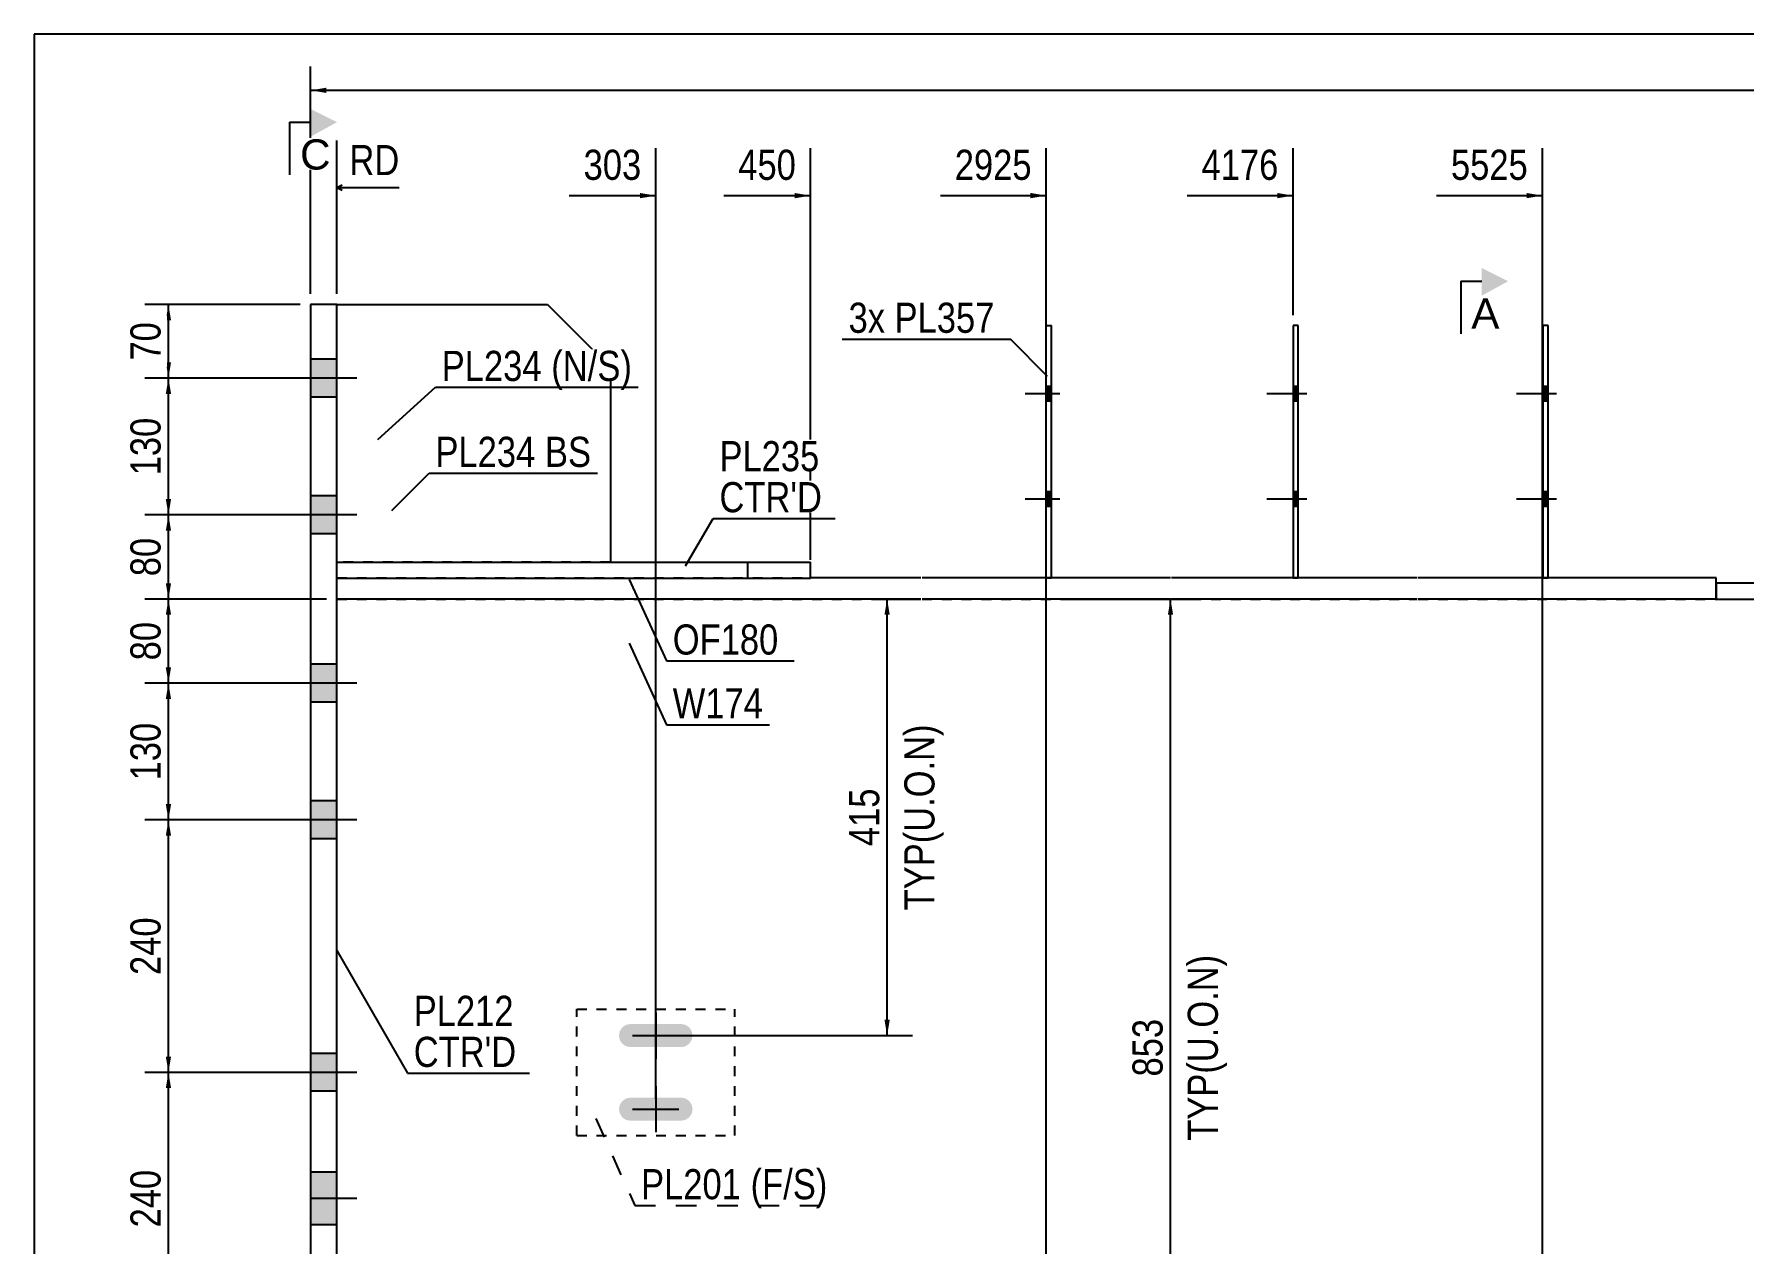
# Model space of a CAD drawing. Header units: millimetres. Extents: x -327 to 85, y -153 to 134.
# Drawn here: x -324.8 to -162.3, y 18.7 to 133.7 of the extents above; entities that cross this region are included whole.
import ezdxf

# ---------------------------------------------------------------- set-up
doc = ezdxf.new("R2010")
doc.units = ezdxf.units.MM
doc.linetypes.add('DXK_LINE_DOT1', pattern=[1.8814, 0.9407, -0.9407])
doc.linetypes.add('DXK_LINE_DOT2', pattern=[3.9198, 1.9599, -1.9599])
doc.styles.add('Arial', font='ARIAL.TTF', dxfattribs={"height": 0.2})
doc.styles.add('Arial Narrow', font='ARIALN.TTF', dxfattribs={"height": 0.2})

# ---------------------------------------------------------------- blocks, each defined once
blk = doc.blocks.new('Unknown-623351371-1210')
at = {"color": 5, "linetype": 'Continuous'}
for p, q in [((85.23, 133.7), (-324.77, 133.7)), ((-324.77, 133.7), (-324.77, -153.3))]:
    blk.add_line(p, q, dxfattribs=at)
blk = doc.blocks.new('Part-623351371-1256 - 1231')
at = {"color": 2, "linetype": 'Continuous'}
for p, q in [((-164.95, 81.5), (-164.95, 80)), ((-154.45, 81.5), (-164.95, 81.5)), ((-133.35, 81.5), (-154.35, 81.5)), ((-109.9, 81.5), (-133.25, 81.5)), ((-49.83, 81.5), (-109.8, 81.5)), ((-25.12, 81.5), (-49.73, 81.5)), ((-25.12, 80), (-25.12, 81.5)), ((-164.95, 80), (-154.45, 80)), ((-154.35, 80), (-133.35, 80)), ((-133.25, 80), (-109.9, 80)), ((-109.8, 80), (-49.83, 80)), ((-49.73, 80), (-25.12, 80))]:
    blk.add_line(p, q, dxfattribs=at)
blk = doc.blocks.new('Part-623351371-1410 - 1231')
at = {"color": 7, "linetype": 'DXK_LINE_DOT1'}
for p, q in [((-296, 80), (-240.5, 80)), ((-296, -10), (-296, 80)), ((-240.4, 80), (-216.8, 80)), ((-216.7, 80), (-193.35, 80)), ((-193.25, 80), (-154.45, 80)), ((-154.35, 80), (-143.85, 80)), ((-240.5, -10), (-296, -10)), ((-216.8, -10), (-240.4, -10)), ((-193.35, -10), (-216.7, -10)), ((-154.45, -10), (-193.25, -10)), ((-143.85, -10), (-154.35, -10))]:
    blk.add_line(p, q, dxfattribs=at)
at = {"color": 2, "linetype": 'Continuous'}
blk.add_line((-143.85, 80), (-143.85, -10), dxfattribs=at)
blk = doc.blocks.new('Part-623351371-1394 - 1231')
at = {"color": 2, "linetype": 'Continuous'}
for p, q in [((-296, 108), (-298.5, 108)), ((-298.5, 108), (-298.5, -38)), ((-296, -38), (-296, 108)), ((-298.5, -38), (-296, -38))]:
    blk.add_line(p, q, dxfattribs=at)
blk = doc.blocks.new('Part-623351371-1550 - 1231')
at = {"color": 7, "linetype": 'DXK_LINE_DOT1'}
for p, q in [((-296, 80), (-296, 82)), ((-296, 82), (-251, 82))]:
    blk.add_line(p, q, dxfattribs=at)
at = {"color": 2, "linetype": 'Continuous'}
for p, q in [((-240.5, 82), (-251, 82)), ((-216.8, 82), (-240.4, 82)), ((-193.35, 82), (-216.7, 82)), ((-164.95, 82), (-193.25, 82)), ((-164.95, 80), (-164.95, 82)), ((-240.5, 80), (-296, 80)), ((-216.8, 80), (-240.4, 80)), ((-193.35, 80), (-216.7, 80)), ((-164.95, 80), (-193.25, 80))]:
    blk.add_line(p, q, dxfattribs=at)
blk = doc.blocks.new('Bolt-623351371-1412 - 1231')
at = {"linetype": 'Continuous'}
for points in [[(-298.5, 102.8), (-298.5, 99.2), (-296, 99.2), (-296, 102.8)], [(-298.5, 102.8), (-298.5, 99.2), (-296, 99.2), (-296, 102.8)], [(-298.5, 102.8), (-298.5, 99.2), (-296, 99.2), (-296, 102.8)], [(-298.5, 102.8), (-298.5, 99.2), (-296, 99.2), (-296, 102.8)], [(-298.5, 89.8), (-298.5, 86.2), (-296, 86.2), (-296, 89.8)], [(-298.5, 89.8), (-298.5, 86.2), (-296, 86.2), (-296, 89.8)], [(-298.5, 89.8), (-298.5, 86.2), (-296, 86.2), (-296, 89.8)], [(-298.5, 89.8), (-298.5, 86.2), (-296, 86.2), (-296, 89.8)], [(-298.5, 73.8), (-298.5, 70.2), (-296, 70.2), (-296, 73.8)], [(-298.5, 73.8), (-298.5, 70.2), (-296, 70.2), (-296, 73.8)], [(-298.5, 73.8), (-298.5, 70.2), (-296, 70.2), (-296, 73.8)], [(-298.5, 73.8), (-298.5, 70.2), (-296, 70.2), (-296, 73.8)], [(-298.5, 60.8), (-298.5, 57.2), (-296, 57.2), (-296, 60.8)], [(-298.5, 60.8), (-298.5, 57.2), (-296, 57.2), (-296, 60.8)], [(-298.5, 60.8), (-298.5, 57.2), (-296, 57.2), (-296, 60.8)], [(-298.5, 60.8), (-298.5, 57.2), (-296, 57.2), (-296, 60.8)], [(-298.5, 36.8), (-298.5, 33.2), (-296, 33.2), (-296, 36.8)], [(-298.5, 36.8), (-298.5, 33.2), (-296, 33.2), (-296, 36.8)], [(-298.5, 36.8), (-298.5, 33.2), (-296, 33.2), (-296, 36.8)], [(-298.5, 36.8), (-298.5, 33.2), (-296, 33.2), (-296, 36.8)], [(-298.5, 12.8), (-298.5, 9.2), (-296, 9.2), (-296, 12.8)], [(-298.5, 12.8), (-298.5, 9.2), (-296, 9.2), (-296, 12.8)], [(-298.5, 12.8), (-298.5, 9.2), (-296, 9.2), (-296, 12.8)], [(-298.5, 12.8), (-298.5, 9.2), (-296, 9.2), (-296, 12.8)], [(-298.5, -0.2), (-298.5, -3.8), (-296, -3.8), (-296, -0.2)], [(-298.5, -0.2), (-298.5, -3.8), (-296, -3.8), (-296, -0.2)], [(-298.5, -0.2), (-298.5, -3.8), (-296, -3.8), (-296, -0.2)], [(-298.5, -0.2), (-298.5, -3.8), (-296, -3.8), (-296, -0.2)], [(-298.5, -16.2), (-298.5, -19.8), (-296, -19.8), (-296, -16.2)], [(-298.5, -16.2), (-298.5, -19.8), (-296, -19.8), (-296, -16.2)], [(-298.5, -16.2), (-298.5, -19.8), (-296, -19.8), (-296, -16.2)], [(-298.5, -16.2), (-298.5, -19.8), (-296, -19.8), (-296, -16.2)], [(-298.5, -29.2), (-298.5, -32.8), (-296, -32.8), (-296, -29.2)], [(-298.5, -29.2), (-298.5, -32.8), (-296, -32.8), (-296, -29.2)], [(-298.5, -29.2), (-298.5, -32.8), (-296, -32.8), (-296, -29.2)], [(-298.5, -29.2), (-298.5, -32.8), (-296, -32.8), (-296, -29.2)]]:
    blk.add_hatch(color=3, dxfattribs=at).paths.add_polyline_path(points)
at = {"color": 3, "linetype": 'Continuous'}
for p, q in [((-296, 102.8), (-298.5, 102.8)), ((-296, 102.8), (-298.5, 102.8)), ((-296, 102.8), (-298.5, 102.8)), ((-296, 102.8), (-298.5, 102.8)), ((-294.1, 101), (-298.5, 101)), ((-294.1, 101), (-298.5, 101)), ((-294.1, 101), (-298.5, 101)), ((-294.1, 101), (-298.5, 101)), ((-296, 99.2), (-298.5, 99.2)), ((-296, 99.2), (-298.5, 99.2)), ((-296, 99.2), (-298.5, 99.2)), ((-296, 99.2), (-298.5, 99.2)), ((-296, 89.8), (-298.5, 89.8)), ((-296, 89.8), (-298.5, 89.8)), ((-296, 89.8), (-298.5, 89.8)), ((-296, 89.8), (-298.5, 89.8)), ((-294.1, 88), (-298.5, 88)), ((-294.1, 88), (-298.5, 88)), ((-294.1, 88), (-298.5, 88)), ((-294.1, 88), (-298.5, 88)), ((-296, 86.2), (-298.5, 86.2)), ((-296, 86.2), (-298.5, 86.2)), ((-296, 86.2), (-298.5, 86.2)), ((-296, 86.2), (-298.5, 86.2)), ((-296, 73.8), (-298.5, 73.8)), ((-296, 73.8), (-298.5, 73.8)), ((-296, 73.8), (-298.5, 73.8)), ((-296, 73.8), (-298.5, 73.8)), ((-294.1, 72), (-298.5, 72)), ((-294.1, 72), (-298.5, 72)), ((-294.1, 72), (-298.5, 72)), ((-294.1, 72), (-298.5, 72)), ((-296, 70.2), (-298.5, 70.2)), ((-296, 70.2), (-298.5, 70.2)), ((-296, 70.2), (-298.5, 70.2)), ((-296, 70.2), (-298.5, 70.2)), ((-296, 60.8), (-298.5, 60.8)), ((-296, 60.8), (-298.5, 60.8)), ((-296, 60.8), (-298.5, 60.8)), ((-296, 60.8), (-298.5, 60.8)), ((-294.1, 59), (-298.5, 59)), ((-294.1, 59), (-298.5, 59)), ((-294.1, 59), (-298.5, 59)), ((-294.1, 59), (-298.5, 59)), ((-296, 57.2), (-298.5, 57.2)), ((-296, 57.2), (-298.5, 57.2)), ((-296, 57.2), (-298.5, 57.2)), ((-296, 57.2), (-298.5, 57.2)), ((-296, 36.8), (-298.5, 36.8)), ((-296, 36.8), (-298.5, 36.8)), ((-296, 36.8), (-298.5, 36.8)), ((-296, 36.8), (-298.5, 36.8)), ((-294.1, 35), (-298.5, 35)), ((-294.1, 35), (-298.5, 35)), ((-294.1, 35), (-298.5, 35)), ((-294.1, 35), (-298.5, 35)), ((-296, 33.2), (-298.5, 33.2)), ((-296, 33.2), (-298.5, 33.2)), ((-296, 33.2), (-298.5, 33.2)), ((-296, 33.2), (-298.5, 33.2)), ((-296, 12.8), (-298.5, 12.8)), ((-296, 12.8), (-298.5, 12.8)), ((-296, 12.8), (-298.5, 12.8)), ((-296, 12.8), (-298.5, 12.8)), ((-294.1, 11), (-298.5, 11)), ((-294.1, 11), (-298.5, 11)), ((-294.1, 11), (-298.5, 11)), ((-294.1, 11), (-298.5, 11)), ((-296, 9.2), (-298.5, 9.2)), ((-296, 9.2), (-298.5, 9.2)), ((-296, 9.2), (-298.5, 9.2)), ((-296, 9.2), (-298.5, 9.2)), ((-296, -0.2), (-298.5, -0.2)), ((-296, -0.2), (-298.5, -0.2)), ((-296, -0.2), (-298.5, -0.2)), ((-296, -0.2), (-298.5, -0.2)), ((-294.1, -2), (-298.5, -2)), ((-294.1, -2), (-298.5, -2)), ((-294.1, -2), (-298.5, -2)), ((-294.1, -2), (-298.5, -2)), ((-296, -3.8), (-298.5, -3.8)), ((-296, -3.8), (-298.5, -3.8)), ((-296, -3.8), (-298.5, -3.8)), ((-296, -3.8), (-298.5, -3.8)), ((-296, -16.2), (-298.5, -16.2)), ((-296, -16.2), (-298.5, -16.2)), ((-296, -16.2), (-298.5, -16.2)), ((-296, -16.2), (-298.5, -16.2)), ((-294.1, -18), (-298.5, -18)), ((-294.1, -18), (-298.5, -18)), ((-294.1, -18), (-298.5, -18)), ((-294.1, -18), (-298.5, -18)), ((-296, -19.8), (-298.5, -19.8)), ((-296, -19.8), (-298.5, -19.8)), ((-296, -19.8), (-298.5, -19.8)), ((-296, -19.8), (-298.5, -19.8)), ((-296, -29.2), (-298.5, -29.2)), ((-296, -29.2), (-298.5, -29.2)), ((-296, -29.2), (-298.5, -29.2)), ((-296, -29.2), (-298.5, -29.2)), ((-294.1, -31), (-298.5, -31)), ((-294.1, -31), (-298.5, -31)), ((-294.1, -31), (-298.5, -31)), ((-294.1, -31), (-298.5, -31)), ((-296, -32.8), (-298.5, -32.8)), ((-296, -32.8), (-298.5, -32.8)), ((-296, -32.8), (-298.5, -32.8)), ((-296, -32.8), (-298.5, -32.8))]:
    blk.add_line(p, q, dxfattribs=at)
blk = doc.blocks.new('Part-623351371-1417 - 1231')
at = {"color": 2, "linetype": 'Continuous'}
for p, q in [((-296, 81.99), (-296, 83.49)), ((-296, 83.49), (-251, 83.49)), ((-257, 83.49), (-257, 81.99)), ((-251, 81.99), (-251, 83.49)), ((-296, 81.99), (-251, 81.99))]:
    blk.add_line(p, q, dxfattribs=at)
blk = doc.blocks.new('Part-623351371-1422 - 1231')
at = {"color": 2, "linetype": 'Continuous'}
for p, q in [((-228.6, 82), (-228.6, 106)), ((-228.6, 106), (-228.1, 106)), ((-228.1, 82), (-228.1, 106))]:
    blk.add_line(p, q, dxfattribs=at)
at = {"color": 7, "linetype": 'DXK_LINE_DOT1'}
blk.add_line((-228.6, 82), (-228.1, 82), dxfattribs=at)
blk = doc.blocks.new('Bolt-623351371-1423 - 1231')
at = {"linetype": 'Continuous'}
for points in [[(-262.29, 38.08), (-262.2, 38.5), (-262.29, 38.92), (-262.52, 39.28), (-262.88, 39.52), (-263.3, 39.6), (-268.1, 39.6), (-268.52, 39.52), (-268.88, 39.28), (-269.12, 38.92), (-269.2, 38.5), (-269.12, 38.08), (-268.88, 37.72), (-268.52, 37.48), (-268.1, 37.4), (-263.3, 37.4), (-262.88, 37.48), (-262.52, 37.72)], [(-262.29, 31.08), (-262.2, 31.5), (-262.29, 31.92), (-262.52, 32.28), (-262.88, 32.52), (-263.3, 32.6), (-268.1, 32.6), (-268.52, 32.52), (-268.88, 32.28), (-269.12, 31.92), (-269.2, 31.5), (-269.12, 31.08), (-268.88, 30.72), (-268.52, 30.48), (-268.1, 30.4), (-263.3, 30.4), (-262.88, 30.48), (-262.52, 30.72)]]:
    blk.add_hatch(color=3, dxfattribs=at).paths.add_polyline_path(points)
at = {"color": 3, "linetype": 'Continuous'}
for p, q in [((-265.7, 40.7), (-265.7, 36.3)), ((-267.9, 38.5), (-263.5, 38.5)), ((-265.7, 33.7), (-265.7, 29.3)), ((-267.9, 31.5), (-263.5, 31.5))]:
    blk.add_line(p, q, dxfattribs=at)
blk = doc.blocks.new('Part-623351371-1547 - 1231')
at = {"color": 7, "linetype": 'DXK_LINE_DOT1'}
for p, q in [((-296, 83.5), (-296, 108)), ((-296, 108), (-276, 108)), ((-276, 108), (-270, 102)), ((-270, 102), (-270, 83.5)), ((-270, 83.5), (-296, 83.5))]:
    blk.add_line(p, q, dxfattribs=at)
blk = doc.blocks.new('Part-623351371-1549 - 1231')
at = {"color": 2, "linetype": 'Continuous'}
for p, q in [((-296, 108), (-276, 108)), ((-276, 108), (-270, 102)), ((-270, 102), (-270, 83.5)), ((-296, 83.5), (-270, 83.5))]:
    blk.add_line(p, q, dxfattribs=at)
blk = doc.blocks.new('Part-623351371-1563 - 1231')
at = {"color": 2, "linetype": 'Continuous'}
for p, q in [((-204.65, 106), (-205.15, 106)), ((-205.15, 106), (-205.15, 82)), ((-204.65, 82), (-204.65, 106))]:
    blk.add_line(p, q, dxfattribs=at)
at = {"color": 7, "linetype": 'DXK_LINE_DOT1'}
blk.add_line((-205.15, 82), (-204.65, 82), dxfattribs=at)
blk = doc.blocks.new('Part-623351371-1564 - 1231')
at = {"color": 2, "linetype": 'Continuous'}
for p, q in [((-180.9, 106), (-181.4, 106)), ((-181.4, 106), (-181.4, 82)), ((-180.9, 82), (-180.9, 106))]:
    blk.add_line(p, q, dxfattribs=at)
at = {"color": 7, "linetype": 'DXK_LINE_DOT1'}
blk.add_line((-181.4, 82), (-180.9, 82), dxfattribs=at)
blk = doc.blocks.new('Part-623351371-1575 - 1231')
at = {"color": 7, "linetype": 'DXK_LINE_DOT1'}
for p, q in [((-273.2, 29), (-273.2, 41)), ((-273.2, 41), (-258.2, 41)), ((-258.2, 29), (-258.2, 41)), ((-273.2, 29), (-258.2, 29))]:
    blk.add_line(p, q, dxfattribs=at)
blk = doc.blocks.new('Bolt-623351371-1589 - 1231')
at = {"linetype": 'Continuous'}
for points in [[(-228.1, 98.8), (-228.1, 100.2), (-228.6, 100.2), (-228.6, 98.8)], [(-228.1, 98.8), (-228.1, 100.2), (-228.6, 100.2), (-228.6, 98.8)], [(-228.1, 88.8), (-228.1, 90.2), (-228.6, 90.2), (-228.6, 88.8)], [(-228.1, 88.8), (-228.1, 90.2), (-228.6, 90.2), (-228.6, 88.8)]]:
    blk.add_hatch(color=3, dxfattribs=at).paths.add_polyline_path(points)
at = {"color": 3, "linetype": 'Continuous'}
for p, q in [((-227.3, 99.5), (-230.6, 99.5)), ((-227.3, 99.5), (-230.6, 99.5)), ((-228.1, 100.2), (-228.6, 100.2)), ((-228.1, 100.2), (-228.6, 100.2)), ((-228.1, 98.8), (-228.6, 98.8)), ((-228.1, 98.8), (-228.6, 98.8)), ((-227.3, 89.5), (-230.6, 89.5)), ((-227.3, 89.5), (-230.6, 89.5)), ((-228.1, 90.2), (-228.6, 90.2)), ((-228.1, 90.2), (-228.6, 90.2)), ((-228.1, 88.8), (-228.6, 88.8)), ((-228.1, 88.8), (-228.6, 88.8))]:
    blk.add_line(p, q, dxfattribs=at)
blk = doc.blocks.new('Bolt-623351371-1596 - 1231')
at = {"linetype": 'Continuous'}
for points in [[(-204.65, 98.8), (-204.65, 100.2), (-205.15, 100.2), (-205.15, 98.8)], [(-204.65, 98.8), (-204.65, 100.2), (-205.15, 100.2), (-205.15, 98.8)], [(-204.65, 88.8), (-204.65, 90.2), (-205.15, 90.2), (-205.15, 88.8)], [(-204.65, 88.8), (-204.65, 90.2), (-205.15, 90.2), (-205.15, 88.8)]]:
    blk.add_hatch(color=3, dxfattribs=at).paths.add_polyline_path(points)
at = {"color": 3, "linetype": 'Continuous'}
for p, q in [((-203.85, 99.5), (-207.65, 99.5)), ((-203.85, 99.5), (-207.65, 99.5)), ((-204.65, 100.2), (-205.15, 100.2)), ((-204.65, 100.2), (-205.15, 100.2)), ((-204.65, 98.8), (-205.15, 98.8)), ((-204.65, 98.8), (-205.15, 98.8)), ((-203.85, 89.5), (-207.65, 89.5)), ((-203.85, 89.5), (-207.65, 89.5)), ((-204.65, 90.2), (-205.15, 90.2)), ((-204.65, 90.2), (-205.15, 90.2)), ((-204.65, 88.8), (-205.15, 88.8)), ((-204.65, 88.8), (-205.15, 88.8))]:
    blk.add_line(p, q, dxfattribs=at)
blk = doc.blocks.new('Bolt-623351371-1597 - 1231')
at = {"linetype": 'Continuous'}
for points in [[(-180.9, 98.8), (-180.9, 100.2), (-181.4, 100.2), (-181.4, 98.8)], [(-180.9, 98.8), (-180.9, 100.2), (-181.4, 100.2), (-181.4, 98.8)], [(-180.9, 88.8), (-180.9, 90.2), (-181.4, 90.2), (-181.4, 88.8)], [(-180.9, 88.8), (-180.9, 90.2), (-181.4, 90.2), (-181.4, 88.8)]]:
    blk.add_hatch(color=3, dxfattribs=at).paths.add_polyline_path(points)
at = {"color": 3, "linetype": 'Continuous'}
for p, q in [((-180.1, 99.5), (-183.9, 99.5)), ((-180.1, 99.5), (-183.9, 99.5)), ((-180.9, 100.2), (-181.4, 100.2)), ((-180.9, 100.2), (-181.4, 100.2)), ((-180.9, 98.8), (-181.4, 98.8)), ((-180.9, 98.8), (-181.4, 98.8)), ((-180.1, 89.5), (-183.9, 89.5)), ((-180.1, 89.5), (-183.9, 89.5)), ((-180.9, 90.2), (-181.4, 90.2)), ((-180.9, 90.2), (-181.4, 90.2)), ((-180.9, 88.8), (-181.4, 88.8)), ((-180.9, 88.8), (-181.4, 88.8))]:
    blk.add_line(p, q, dxfattribs=at)
blk = doc.blocks.new('Bolt-623351371-9443 - 1231')
at = {"linetype": 'Continuous'}
blk.add_hatch(color=3, dxfattribs=at).paths.add_polyline_path([(-298.5, 25.5), (-298.5, 20.5), (-296, 20.5), (-296, 25.5)])
blk.add_hatch(color=3, dxfattribs=at).paths.add_polyline_path([(-298.5, 25.5), (-298.5, 20.5), (-296, 20.5), (-296, 25.5)])
at = {"color": 3, "linetype": 'Continuous'}
for p, q in [((-296, 25.5), (-298.5, 25.5)), ((-296, 25.5), (-298.5, 25.5)), ((-294.1, 23), (-298.5, 23)), ((-294.1, 23), (-298.5, 23)), ((-296, 20.5), (-298.5, 20.5)), ((-296, 20.5), (-298.5, 20.5))]:
    blk.add_line(p, q, dxfattribs=at)
blk = doc.blocks.new('StraightDimension-623351371-10276 - 1231')
at = {"linetype": 'Continuous'}
blk.add_hatch(color=7, dxfattribs=at).paths.add_polyline_path([(-267.2, 118.6), (-265.7, 118.35), (-267.2, 118.1)])
at = {"color": 7, "linetype": 'Continuous'}
for p, q in [((-265.7, 32.5), (-265.7, 122.85)), ((-273.94, 118.35), (-265.7, 118.35))]:
    blk.add_line(p, q, dxfattribs=at)
at = {"color": 0, "linetype": 'Continuous'}
blk.add_wipeout([(-289.47, 119.7), (-289.47, 123.9), (-295.41, 123.9), (-295.41, 119.7)], dxfattribs=at)
at = {"color": 7, "linetype": 'Continuous'}
for p, q in [((-296, 109), (-296, 123.6)), ((-295.5, 119.35), (-296, 119.1)), ((-295.5, 118.85), (-296, 119.1)), ((-290.07, 119.1), (-296, 119.1))]:
    blk.add_line(p, q, dxfattribs=at)
at = {"color": 3, "linetype": 'Continuous', "style": 'Arial Narrow'}
blk.add_text('RD', height=2.863, dxfattribs=at).set_placement((-294.81, 120.3))
at = {"color": 0}
blk.add_wipeout([(-266.48, 119.25), (-266.48, 123.45), (-273.16, 123.45), (-273.16, 119.25)], dxfattribs=at)
at = {"color": 3, "style": 'Arial Narrow'}
blk.add_text('303', height=2.863, dxfattribs=at).set_placement((-272.56, 119.85))
blk = doc.blocks.new('StraightDimension-623351371-10272 - 1231')
at = {"linetype": 'Continuous'}
blk.add_hatch(color=7, dxfattribs=at).paths.add_polyline_path([(-182.95, 118.6), (-181.45, 118.35), (-182.95, 118.1)])
at = {"color": 7, "linetype": 'Continuous'}
for p, q in [((-181.45, -2), (-181.45, 122.85)), ((-191.51, 118.35), (-181.45, 118.35))]:
    blk.add_line(p, q, dxfattribs=at)
at = {"color": 0}
blk.add_wipeout([(-182.23, 119.25), (-182.23, 123.45), (-190.74, 123.45), (-190.74, 119.25)], dxfattribs=at)
at = {"color": 3, "style": 'Arial Narrow'}
blk.add_text('5525', height=2.863, dxfattribs=at).set_placement((-190.14, 119.85))
blk = doc.blocks.new('StraightDimension-623351371-5036 - 1231')
at = {"linetype": 'Continuous'}
for points in [[(-243.97, 78.5), (-243.72, 80), (-243.47, 78.5)], [(-243.47, 40), (-243.72, 38.5), (-243.97, 40)]]:
    blk.add_hatch(color=7, dxfattribs=at).paths.add_polyline_path(points)
at = {"color": 7, "linetype": 'Continuous'}
for p, q in [((-244.63, 80), (-241.32, 80)), ((-243.72, 38.5), (-243.72, 80)), ((-264.7, 38.5), (-241.32, 38.5))]:
    blk.add_line(p, q, dxfattribs=at)
at = {"color": 0, "linetype": 'Continuous'}
blk.add_wipeout([(-238.62, 68.7), (-242.82, 68.7), (-242.82, 49.8), (-238.62, 49.8)], dxfattribs=at)
at = {"color": 3, "linetype": 'Continuous', "style": 'Arial Narrow'}
blk.add_text('TYP(U.O.N)', height=2.863, rotation=90.0002, dxfattribs=at).set_placement((-239.22, 50.4))
at = {"color": 0}
blk.add_wipeout([(-243.87, 62.59), (-248.07, 62.59), (-248.07, 55.91), (-243.87, 55.91)], dxfattribs=at)
at = {"color": 3, "style": 'Arial Narrow'}
blk.add_text('415', height=2.863, rotation=90.0002, dxfattribs=at).set_placement((-244.47, 56.51))
blk = doc.blocks.new('StraightDimension-623351371-5061 - 1231')
at = {"linetype": 'Continuous'}
for points in [[(-217.04, 78.5), (-216.79, 80), (-216.54, 78.5)], [(-216.54, -3.8), (-216.79, -5.3), (-217.04, -3.8)]]:
    blk.add_hatch(color=7, dxfattribs=at).paths.add_polyline_path(points)
at = {"color": 7, "linetype": 'Continuous'}
for p, q in [((-226.53, 80), (-214.39, 80)), ((-216.79, -5.3), (-216.79, 80)), ((-226.53, -5.3), (-214.39, -5.3))]:
    blk.add_line(p, q, dxfattribs=at)
at = {"color": 0, "linetype": 'Continuous'}
blk.add_wipeout([(-211.69, 46.8), (-215.89, 46.8), (-215.89, 27.9), (-211.69, 27.9)], dxfattribs=at)
at = {"color": 3, "linetype": 'Continuous', "style": 'Arial Narrow'}
blk.add_text('TYP(U.O.N)', height=2.863, rotation=90.0002, dxfattribs=at).set_placement((-212.29, 28.5))
at = {"color": 0}
blk.add_wipeout([(-216.94, 40.69), (-221.14, 40.69), (-221.14, 34.01), (-216.94, 34.01)], dxfattribs=at)
at = {"color": 3, "style": 'Arial Narrow'}
blk.add_text('853', height=2.863, rotation=90.0002, dxfattribs=at).set_placement((-217.54, 34.61))
blk = doc.blocks.new('StraightDimension-623351371-6394 - 1231')
at = {"linetype": 'Continuous'}
for points in [[(-312.26, 106.5), (-312.01, 108), (-311.76, 106.5)], [(-311.76, 102.5), (-312.01, 101), (-312.26, 102.5)]]:
    blk.add_hatch(color=7, dxfattribs=at).paths.add_polyline_path(points)
at = {"color": 7, "linetype": 'Continuous'}
for p, q in [((-299.5, 108), (-314.26, 108)), ((-312.01, 101), (-312.01, 108)), ((-297, 101), (-314.26, 101))]:
    blk.add_line(p, q, dxfattribs=at)
at = {"color": 0}
blk.add_wipeout([(-312.16, 106.93), (-316.36, 106.93), (-316.36, 102.07), (-312.16, 102.07)], dxfattribs=at)
at = {"color": 3, "style": 'Arial Narrow'}
blk.add_text('70', height=2.863, rotation=90.0002, dxfattribs=at).set_placement((-312.76, 102.67))
blk = doc.blocks.new('StraightDimension-623351371-6395 - 1231')
at = {"linetype": 'Continuous'}
for points in [[(-312.26, 99.5), (-312.01, 101), (-311.76, 99.5)], [(-311.76, 89.5), (-312.01, 88), (-312.26, 89.5)]]:
    blk.add_hatch(color=7, dxfattribs=at).paths.add_polyline_path(points)
at = {"color": 7, "linetype": 'Continuous'}
for p, q in [((-297, 101), (-314.26, 101)), ((-312.01, 88), (-312.01, 101)), ((-297, 88), (-314.26, 88))]:
    blk.add_line(p, q, dxfattribs=at)
at = {"color": 0}
blk.add_wipeout([(-312.16, 97.84), (-316.36, 97.84), (-316.36, 91.16), (-312.16, 91.16)], dxfattribs=at)
at = {"color": 3, "style": 'Arial Narrow'}
blk.add_text('130', height=2.863, rotation=90.0002, dxfattribs=at).set_placement((-312.76, 91.76))
blk = doc.blocks.new('StraightDimension-623351371-6396 - 1231')
at = {"linetype": 'Continuous'}
for points in [[(-312.26, 86.5), (-312.01, 88), (-311.76, 86.5)], [(-311.76, 81.5), (-312.01, 80), (-312.26, 81.5)]]:
    blk.add_hatch(color=7, dxfattribs=at).paths.add_polyline_path(points)
at = {"color": 7, "linetype": 'Continuous'}
for p, q in [((-297, 88), (-314.26, 88)), ((-312.01, 80), (-312.01, 88)), ((-297, 80), (-314.26, 80))]:
    blk.add_line(p, q, dxfattribs=at)
at = {"color": 0}
blk.add_wipeout([(-312.16, 86.43), (-316.36, 86.43), (-316.36, 81.57), (-312.16, 81.57)], dxfattribs=at)
at = {"color": 3, "style": 'Arial Narrow'}
blk.add_text('80', height=2.863, rotation=90.0002, dxfattribs=at).set_placement((-312.76, 82.17))
blk = doc.blocks.new('StraightDimension-623351371-6397 - 1231')
at = {"linetype": 'Continuous'}
for points in [[(-312.26, 78.5), (-312.01, 80), (-311.76, 78.5)], [(-311.76, 73.5), (-312.01, 72), (-312.26, 73.5)]]:
    blk.add_hatch(color=7, dxfattribs=at).paths.add_polyline_path(points)
at = {"color": 7, "linetype": 'Continuous'}
for p, q in [((-297, 80), (-314.26, 80)), ((-312.01, 72), (-312.01, 80)), ((-297, 72), (-314.26, 72))]:
    blk.add_line(p, q, dxfattribs=at)
at = {"color": 0}
blk.add_wipeout([(-312.16, 78.43), (-316.36, 78.43), (-316.36, 73.57), (-312.16, 73.57)], dxfattribs=at)
at = {"color": 3, "style": 'Arial Narrow'}
blk.add_text('80', height=2.863, rotation=90.0002, dxfattribs=at).set_placement((-312.76, 74.17))
blk = doc.blocks.new('StraightDimension-623351371-6398 - 1231')
at = {"linetype": 'Continuous'}
for points in [[(-312.26, 70.5), (-312.01, 72), (-311.76, 70.5)], [(-311.76, 60.5), (-312.01, 59), (-312.26, 60.5)]]:
    blk.add_hatch(color=7, dxfattribs=at).paths.add_polyline_path(points)
at = {"color": 7, "linetype": 'Continuous'}
for p, q in [((-297, 72), (-314.26, 72)), ((-312.01, 59), (-312.01, 72)), ((-297, 59), (-314.26, 59))]:
    blk.add_line(p, q, dxfattribs=at)
at = {"color": 0}
blk.add_wipeout([(-312.16, 68.84), (-316.36, 68.84), (-316.36, 62.16), (-312.16, 62.16)], dxfattribs=at)
at = {"color": 3, "style": 'Arial Narrow'}
blk.add_text('130', height=2.863, rotation=90.0002, dxfattribs=at).set_placement((-312.76, 62.76))
blk = doc.blocks.new('StraightDimension-623351371-6399 - 1231')
at = {"linetype": 'Continuous'}
for points in [[(-312.26, 57.5), (-312.01, 59), (-311.76, 57.5)], [(-311.76, 36.5), (-312.01, 35), (-312.26, 36.5)]]:
    blk.add_hatch(color=7, dxfattribs=at).paths.add_polyline_path(points)
at = {"color": 7, "linetype": 'Continuous'}
for p, q in [((-297, 59), (-314.26, 59)), ((-312.01, 35), (-312.01, 59)), ((-297, 35), (-314.26, 35))]:
    blk.add_line(p, q, dxfattribs=at)
at = {"color": 0}
blk.add_wipeout([(-312.16, 50.34), (-316.36, 50.34), (-316.36, 43.66), (-312.16, 43.66)], dxfattribs=at)
at = {"color": 3, "style": 'Arial Narrow'}
blk.add_text('240', height=2.863, rotation=90.0002, dxfattribs=at).set_placement((-312.76, 44.26))
blk = doc.blocks.new('StraightDimension-623351371-6400 - 1231')
at = {"linetype": 'Continuous'}
for points in [[(-312.26, 33.5), (-312.01, 35), (-311.76, 33.5)], [(-311.76, 12.5), (-312.01, 11), (-312.26, 12.5)]]:
    blk.add_hatch(color=7, dxfattribs=at).paths.add_polyline_path(points)
at = {"color": 7, "linetype": 'Continuous'}
for p, q in [((-297, 35), (-314.26, 35)), ((-312.01, 11), (-312.01, 35)), ((-297, 11), (-314.26, 11))]:
    blk.add_line(p, q, dxfattribs=at)
at = {"color": 0}
blk.add_wipeout([(-312.16, 26.34), (-316.36, 26.34), (-316.36, 19.66), (-312.16, 19.66)], dxfattribs=at)
at = {"color": 3, "style": 'Arial Narrow'}
blk.add_text('240', height=2.863, rotation=90.0002, dxfattribs=at).set_placement((-312.76, 20.26))
blk = doc.blocks.new('StraightDimension-623351371-7515 - 1231')
at = {"linetype": 'Continuous'}
blk.add_hatch(color=7, dxfattribs=at).paths.add_polyline_path([(-297, 128.11), (-298.5, 128.36), (-297, 128.61)])
at = {"color": 7, "linetype": 'Continuous'}
for p, q in [((-298.5, 109), (-298.5, 130.61)), ((-298.5, 128.36), (61.07, 128.36))]:
    blk.add_line(p, q, dxfattribs=at)
blk = doc.blocks.new('StraightDimension-623351371-10273 - 1231')
at = {"linetype": 'Continuous'}
blk.add_hatch(color=7, dxfattribs=at).paths.add_polyline_path([(-206.65, 118.6), (-205.15, 118.35), (-206.65, 118.1)])
at = {"color": 7, "linetype": 'Continuous'}
for p, q in [((-205.15, 107), (-205.15, 122.85)), ((-215.21, 118.35), (-205.15, 118.35))]:
    blk.add_line(p, q, dxfattribs=at)
at = {"color": 0}
blk.add_wipeout([(-205.93, 119.25), (-205.93, 123.45), (-214.44, 123.45), (-214.44, 119.25)], dxfattribs=at)
at = {"color": 3, "style": 'Arial Narrow'}
blk.add_text('4176', height=2.863, dxfattribs=at).set_placement((-213.84, 119.85))
blk = doc.blocks.new('StraightDimension-623351371-10274 - 1231')
at = {"linetype": 'Continuous'}
blk.add_hatch(color=7, dxfattribs=at).paths.add_polyline_path([(-230.1, 118.6), (-228.6, 118.35), (-230.1, 118.1)])
at = {"color": 7, "linetype": 'Continuous'}
for p, q in [((-228.6, -2), (-228.6, 122.85)), ((-238.66, 118.35), (-228.6, 118.35))]:
    blk.add_line(p, q, dxfattribs=at)
at = {"color": 0}
blk.add_wipeout([(-229.38, 119.25), (-229.38, 123.45), (-237.89, 123.45), (-237.89, 119.25)], dxfattribs=at)
at = {"color": 3, "style": 'Arial Narrow'}
blk.add_text('2925', height=2.863, dxfattribs=at).set_placement((-237.29, 119.85))
blk = doc.blocks.new('StraightDimension-623351371-10275 - 1231')
at = {"linetype": 'Continuous'}
blk.add_hatch(color=7, dxfattribs=at).paths.add_polyline_path([(-252.5, 118.6), (-251, 118.35), (-252.5, 118.1)])
at = {"color": 7, "linetype": 'Continuous'}
for p, q in [((-251, 83.74), (-251, 122.85)), ((-259.23, 118.35), (-251, 118.35))]:
    blk.add_line(p, q, dxfattribs=at)
at = {"color": 0}
blk.add_wipeout([(-251.78, 119.25), (-251.78, 123.45), (-258.46, 123.45), (-258.46, 119.25)], dxfattribs=at)
at = {"color": 3, "style": 'Arial Narrow'}
blk.add_text('450', height=2.863, dxfattribs=at).set_placement((-257.86, 119.85))
blk = doc.blocks.new('MarkSet-623351371-4768 - 1231')
at = {"color": 7, "linetype": 'Continuous'}
blk.add_line((-228.47, 101.17), (-232.01, 104.71), dxfattribs=at)
at = {"color": 0}
for points in [[(-243.91, 105.31), (-243.91, 108.31), (-247.38, 108.31), (-247.38, 105.31)], [(-233.51, 105.31), (-233.51, 108.31), (-243.01, 108.31), (-243.01, 105.31)]]:
    blk.add_wipeout(points, dxfattribs=at)
for points in [[(-243.91, 105.31), (-243.91, 108.31), (-247.38, 108.31), (-247.38, 105.31)], [(-233.51, 105.31), (-233.51, 108.31), (-243.01, 108.31), (-243.01, 105.31)]]:
    blk.add_wipeout(points, dxfattribs=at)
at = {"color": 7, "linetype": 'Continuous'}
blk.add_line((-247.98, 104.71), (-232.01, 104.71), dxfattribs=at)
at = {"color": 3, "style": 'Arial Narrow'}
for s, p in [('3x', (-247.38, 105.31)), ('PL357', (-243.01, 105.31))]:
    blk.add_text(s, height=2.863, dxfattribs=at).set_placement(p)
blk = doc.blocks.new('Mark-623351371-4830 - 1231')
at = {"color": 0}
for points in [[(-279.2, 39.42), (-279.2, 42.42), (-288.7, 42.42), (-288.7, 39.42)], [(-278.95, 35.52), (-278.95, 38.52), (-288.7, 38.52), (-288.7, 35.52)]]:
    blk.add_wipeout(points, dxfattribs=at)
for points in [[(-279.2, 39.42), (-279.2, 42.42), (-288.7, 42.42), (-288.7, 39.42)], [(-278.95, 35.52), (-278.95, 38.52), (-288.7, 38.52), (-288.7, 35.52)]]:
    blk.add_wipeout(points, dxfattribs=at)
at = {"color": 7, "linetype": 'Continuous'}
for p, q in [((-296, 46.6), (-289.3, 34.92)), ((-289.3, 34.92), (-277.7, 34.92))]:
    blk.add_line(p, q, dxfattribs=at)
at = {"color": 3, "style": 'Arial Narrow'}
blk.add_text('PL212', height=2.863, dxfattribs=at).set_placement((-288.7, 39.42))
at = {"color": 1, "style": 'Arial Narrow'}
blk.add_text("CTR'D", height=2.863, dxfattribs=at).set_placement((-288.7, 35.52))
blk = doc.blocks.new('Mark-623351371-4833 - 1231')
at = {"color": 0}
blk.add_wipeout([(-255.5, 68.65), (-255.5, 71.65), (-264.09, 71.65), (-264.09, 68.65)], dxfattribs=at)
blk.add_wipeout([(-255.5, 68.65), (-255.5, 71.65), (-264.09, 71.65), (-264.09, 68.65)], dxfattribs=at)
at = {"color": 7, "linetype": 'Continuous'}
for p, q in [((-268.23, 75.79), (-264.69, 68.05)), ((-264.69, 68.05), (-254.9, 68.05))]:
    blk.add_line(p, q, dxfattribs=at)
at = {"color": 3, "style": 'Arial Narrow'}
blk.add_text('W174', height=2.863, dxfattribs=at).set_placement((-264.09, 68.65))
blk = doc.blocks.new('Mark-623351371-4836 - 1231')
at = {"color": 0}
for points in [[(-250.14, 92.15), (-250.14, 95.15), (-259.65, 95.15), (-259.65, 92.15)], [(-249.89, 88.25), (-249.89, 91.25), (-259.65, 91.25), (-259.65, 88.25)]]:
    blk.add_wipeout(points, dxfattribs=at)
for points in [[(-250.14, 92.15), (-250.14, 95.15), (-259.65, 95.15), (-259.65, 92.15)], [(-249.89, 88.25), (-249.89, 91.25), (-259.65, 91.25), (-259.65, 88.25)]]:
    blk.add_wipeout(points, dxfattribs=at)
at = {"color": 7, "linetype": 'Continuous'}
for p, q in [((-262.87, 83.16), (-260.25, 87.65)), ((-260.25, 87.65), (-248.64, 87.65))]:
    blk.add_line(p, q, dxfattribs=at)
at = {"color": 3, "style": 'Arial Narrow'}
blk.add_text('PL235', height=2.863, dxfattribs=at).set_placement((-259.65, 92.15))
at = {"color": 1, "style": 'Arial Narrow'}
blk.add_text("CTR'D", height=2.863, dxfattribs=at).set_placement((-259.65, 88.25))
blk = doc.blocks.new('Mark-623351371-4845 - 1231')
at = {"color": 0}
for points in [[(-276.53, 100.73), (-276.53, 103.73), (-286.04, 103.73), (-286.04, 100.73)], [(-267.97, 100.73), (-267.97, 103.73), (-275.63, 103.73), (-275.63, 100.73)]]:
    blk.add_wipeout(points, dxfattribs=at)
for points in [[(-276.53, 100.73), (-276.53, 103.73), (-286.04, 103.73), (-286.04, 100.73)], [(-267.97, 100.73), (-267.97, 103.73), (-275.63, 103.73), (-275.63, 100.73)]]:
    blk.add_wipeout(points, dxfattribs=at)
at = {"color": 7, "linetype": 'Continuous'}
for p, q in [((-292.12, 95.18), (-286.64, 100.13)), ((-286.64, 100.13), (-267.37, 100.13))]:
    blk.add_line(p, q, dxfattribs=at)
at = {"color": 3, "style": 'Arial Narrow'}
for s, p in [('PL234', (-286.04, 100.73)), ('(N/', (-275.63, 100.73)), ('S)', (-271.25, 100.73))]:
    blk.add_text(s, height=2.863, dxfattribs=at).set_placement(p)
blk = doc.blocks.new('Mark-623351371-4848 - 1231')
at = {"color": 0}
blk.add_wipeout([(-254.04, 74.72), (-254.04, 77.72), (-264.09, 77.72), (-264.09, 74.72)], dxfattribs=at)
blk.add_wipeout([(-254.04, 74.72), (-254.04, 77.72), (-264.09, 77.72), (-264.09, 74.72)], dxfattribs=at)
at = {"color": 7, "linetype": 'Continuous'}
for p, q in [((-268.23, 81.86), (-264.69, 74.12)), ((-264.69, 74.12), (-252.54, 74.12))]:
    blk.add_line(p, q, dxfattribs=at)
at = {"color": 3, "style": 'Arial Narrow'}
blk.add_text('OF180', height=2.863, dxfattribs=at).set_placement((-264.09, 74.72))
blk = doc.blocks.new('Mark-623351371-4976 - 1231')
at = {"color": 0}
for points in [[(-257.59, 22.94), (-257.59, 25.94), (-267.1, 25.94), (-267.1, 22.94)], [(-249.39, 22.94), (-249.39, 25.94), (-256.69, 25.94), (-256.69, 22.94)]]:
    blk.add_wipeout(points, dxfattribs=at)
for points in [[(-257.59, 22.94), (-257.59, 25.94), (-267.1, 25.94), (-267.1, 22.94)], [(-249.39, 22.94), (-249.39, 25.94), (-256.69, 25.94), (-256.69, 22.94)]]:
    blk.add_wipeout(points, dxfattribs=at)
at = {"color": 7, "linetype": 'DXK_LINE_DOT2'}
for p, q in [((-271.41, 30.63), (-267.7, 22.34)), ((-267.7, 22.34), (-248.79, 22.34))]:
    blk.add_line(p, q, dxfattribs=at)
at = {"color": 3, "style": 'Arial Narrow'}
for s, p in [('PL201', (-267.1, 22.94)), ('(F/', (-256.69, 22.94)), ('S)', (-252.68, 22.94))]:
    blk.add_text(s, height=2.863, dxfattribs=at).set_placement(p)
blk = doc.blocks.new('MarkSet-623351371-5012 - 1231')
at = {"color": 0}
for points in [[(-277.13, 92.56), (-277.13, 95.56), (-286.64, 95.56), (-286.64, 92.56)], [(-271.85, 92.56), (-271.85, 95.56), (-276.23, 95.56), (-276.23, 92.56)]]:
    blk.add_wipeout(points, dxfattribs=at)
for points in [[(-277.13, 92.56), (-277.13, 95.56), (-286.64, 95.56), (-286.64, 92.56)], [(-271.85, 92.56), (-271.85, 95.56), (-276.23, 95.56), (-276.23, 92.56)]]:
    blk.add_wipeout(points, dxfattribs=at)
at = {"color": 7, "linetype": 'Continuous'}
for p, q in [((-290.77, 88.43), (-287.24, 91.96)), ((-287.24, 91.96), (-271.25, 91.96))]:
    blk.add_line(p, q, dxfattribs=at)
at = {"color": 3, "style": 'Arial Narrow'}
for s, p in [('PL234', (-286.64, 92.56)), ('BS', (-276.23, 92.56))]:
    blk.add_text(s, height=2.863, dxfattribs=at).set_placement(p)
blk = doc.blocks.new('SectionMark-623351371-5217 - 1231')
at = {"color": 7, "linetype": 'Continuous'}
for p, q in [((-189.21, 110.21), (-189.21, 105.21)), ((-189.21, 110.21), (-187.21, 110.21)), ((-189.21, -26.75), (-189.21, -21.75)), ((-189.21, -26.75), (-187.21, -26.75))]:
    blk.add_line(p, q, dxfattribs=at)
at = {"color": 0, "linetype": 'Continuous'}
for points in [[(-185.54, 105.71), (-185.54, 108.71), (-188.21, 108.71), (-188.21, 105.71)], [(-185.54, -25.25), (-185.54, -22.25), (-188.21, -22.25), (-188.21, -25.25)]]:
    blk.add_wipeout(points, dxfattribs=at)
at = {"linetype": 'Continuous'}
for points in [[(-187.21, 111.46), (-184.71, 110.21), (-187.21, 108.84)], [(-187.21, -25.5), (-184.71, -26.75), (-187.21, -28.13)]]:
    blk.add_hatch(color=7, dxfattribs=at).paths.add_polyline_path(points)
at = {"color": 136, "linetype": 'Continuous', "style": 'Arial'}
for p in [(-188.21, 105.71), (-188.21, -25.25)]:
    blk.add_text('A', height=2.87, dxfattribs=at).set_placement(p)
blk = doc.blocks.new('SectionMark-623351371-10551 - 1231')
at = {"color": 7, "linetype": 'Continuous'}
for p, q in [((-300.5, 125.33), (-300.5, 120.33)), ((-300.5, 125.33), (-298.5, 125.33)), ((-300.5, -50.86), (-300.5, -45.86)), ((-300.5, -50.86), (-298.5, -50.86))]:
    blk.add_line(p, q, dxfattribs=at)
at = {"color": 0, "linetype": 'Continuous'}
for points in [[(-296.61, 120.83), (-296.61, 123.83), (-299.5, 123.83), (-299.5, 120.83)], [(-296.61, -49.36), (-296.61, -46.36), (-299.5, -46.36), (-299.5, -49.36)]]:
    blk.add_wipeout(points, dxfattribs=at)
at = {"linetype": 'Continuous'}
for points in [[(-298.5, 126.58), (-296, 125.33), (-298.5, 123.96)], [(-298.5, -49.61), (-296, -50.86), (-298.5, -52.24)]]:
    blk.add_hatch(color=7, dxfattribs=at).paths.add_polyline_path(points)
at = {"color": 136, "linetype": 'Continuous', "style": 'Arial'}
for p in [(-299.5, 120.83), (-299.5, -49.36)]:
    blk.add_text('C', height=2.87, dxfattribs=at).set_placement(p)

msp = doc.modelspace()

# ---------------------------------------------------------------- block references
for name in ['Unknown-623351371-1210', 'Part-623351371-1394 - 1231', 'Part-623351371-1547 - 1231', 'Part-623351371-1549 - 1231', 'Part-623351371-1422 - 1231', 'Part-623351371-1563 - 1231', 'Part-623351371-1564 - 1231', 'Bolt-623351371-1412 - 1231', 'Bolt-623351371-1589 - 1231', 'Bolt-623351371-1596 - 1231', 'Bolt-623351371-1597 - 1231', 'Part-623351371-1417 - 1231', 'Part-623351371-1550 - 1231', 'Part-623351371-1256 - 1231', 'Part-623351371-1410 - 1231', 'Part-623351371-1575 - 1231', 'Bolt-623351371-1423 - 1231', 'Bolt-623351371-9443 - 1231']:
    msp.add_blockref(name, (0, 0))

# ---------------------------------------------------------------- next in the draw order: block references
for name in ['StraightDimension-623351371-10276 - 1231', 'StraightDimension-623351371-10272 - 1231', 'StraightDimension-623351371-6394 - 1231', 'StraightDimension-623351371-5036 - 1231', 'StraightDimension-623351371-5061 - 1231', 'Mark-623351371-4976 - 1231']:
    msp.add_blockref(name, (0, 0))

# ---------------------------------------------------------------- next in the draw order: block references
for name in ['StraightDimension-623351371-6395 - 1231', 'Mark-623351371-4833 - 1231', 'Mark-623351371-4830 - 1231']:
    msp.add_blockref(name, (0, 0))

# ---------------------------------------------------------------- next in the draw order: block references
for name in ['StraightDimension-623351371-7515 - 1231', 'StraightDimension-623351371-6396 - 1231', 'Mark-623351371-4848 - 1231']:
    msp.add_blockref(name, (0, 0))

# ---------------------------------------------------------------- next in the draw order: block references
for name in ['StraightDimension-623351371-10275 - 1231', 'StraightDimension-623351371-10274 - 1231', 'StraightDimension-623351371-10273 - 1231', 'SectionMark-623351371-5217 - 1231', 'Mark-623351371-4845 - 1231', 'StraightDimension-623351371-6397 - 1231']:
    msp.add_blockref(name, (0, 0))

# ---------------------------------------------------------------- next in the draw order: block references
for name in ['MarkSet-623351371-4768 - 1231', 'MarkSet-623351371-5012 - 1231', 'Mark-623351371-4836 - 1231', 'StraightDimension-623351371-6398 - 1231']:
    msp.add_blockref(name, (0, 0))

# ---------------------------------------------------------------- next in the draw order: block references
msp.add_blockref('StraightDimension-623351371-6399 - 1231', (0, 0))

# ---------------------------------------------------------------- next in the draw order: block references
msp.add_blockref('StraightDimension-623351371-6400 - 1231', (0, 0))

# ---------------------------------------------------------------- next in the draw order: block references
msp.add_blockref('SectionMark-623351371-10551 - 1231', (0, 0))

doc.saveas('drawing.dxf')
